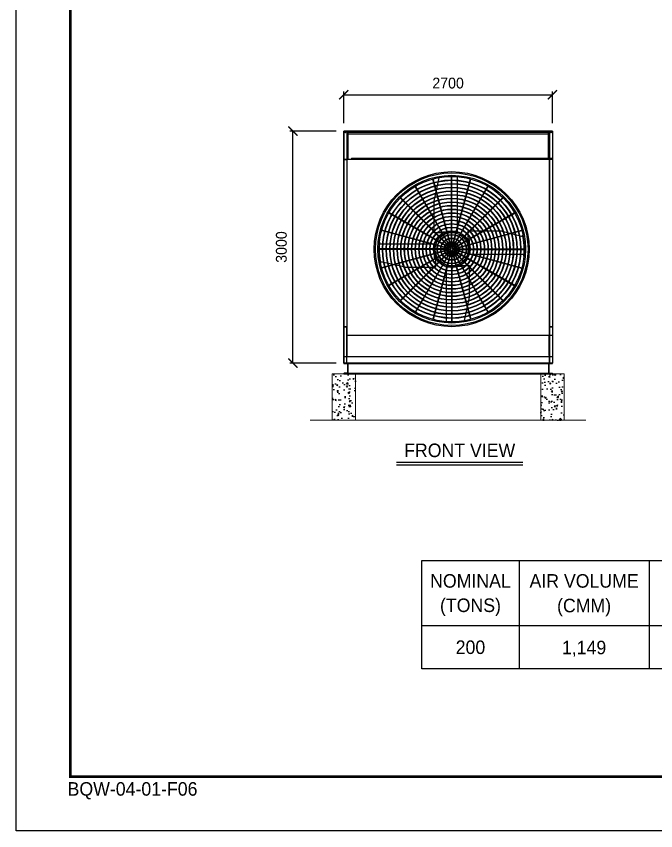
# Model space of a CAD drawing. Header units: millimetres. Extents: x 5017 to 34424, y 4875 to 25671.
# Drawn here: x 5017 to 13288, y 4875 to 15407 of the extents above; entities that cross this region are included whole.
import ezdxf
from ezdxf.enums import TextEntityAlignment as Align

# ---------------------------------------------------------------- set-up
doc = ezdxf.new("R2010")
doc.units = ezdxf.units.MM
doc.linetypes.add('CENTER', pattern=[2, 1.25, -0.25, 0.25, -0.25])
doc.linetypes.add('HIDDEN', pattern=[0.375, 0.25, -0.125])
for name, color, linetype in [('center', 1, 'CENTER'), ('LINE', 7, 'Continuous'), ('냉각탑', 4, 'Continuous'), ('냉각탑_box', 1, 'Continuous'), ('냉각탑_dim', 1, 'Continuous'), ('냉각탑_form', 1, 'Continuous'), ('냉각탑_text', 3, 'Continuous'), ('냉각탑_찬넬방진', 1, 'Continuous'), ('숨은선', 5, 'HIDDEN')]:
    doc.layers.add(name, color=color, linetype=linetype)
doc.styles.add('HY울릉도L', font='')
doc.styles.add('돋움', font='Dotum.ttf')
doc.styles.get('HY울릉도L').set_extended_font_data('HY울릉도L')
doc.dimstyles.new('성지DIM', dxfattribs={"dimtxt": 3.5, "dimasz": 3, "dimexe": 1, "dimexo": 2.5, "dimgap": 2, "dimtad": 1, "dimdec": 0, "dimzin": 3, "dimdsep": 46, "dimtxsty": 'HY울릉도L', "dimblk": 'ARCHTICK', "dimcen": -2, "dimclrd": 256, "dimclre": 256, "dimclrt": 7, "dimadec": 0, "dimazin": 0, "dimtfac": 1, "dimtdec": 0, "dimtofl": 0, "dimtmove": 0, "dimatfit": 3, "dimfxl": 1, "dimtolj": 1, "dimtzin": 0, "dimlwe": -1, "dimarcsym": 0})

# ---------------------------------------------------------------- blocks, each defined once
blk = doc.blocks.new('냉각탑form')
at = {"layer": 'Defpoints'}
blk.add_lwpolyline([(0, 297.07), (420.1, 297.07), (420.1, 0), (0, 0)], close=True, dxfattribs=at)
at = {"layer": '냉각탑_form', "const_width": 0.5}
blk.add_lwpolyline([(10, 287.07), (10, 10), (410.1, 10), (410.1, 287.07)], close=True, dxfattribs=at)
at = {"layer": '냉각탑_form', "style": '돋움'}
blk.add_text('BQW-04-01-F06', height=2.5006, dxfattribs=at).set_placement((9.48, 6.47))
blk = doc.blocks.new('_ArchTick')
at = {"color": 0, "linetype": 'ByBlock', "const_width": 0.15}
blk.add_lwpolyline([(-0.5, -0.5), (0.5, 0.5)], dxfattribs=at)
blk = doc.blocks.new('*D57')
at = {"layer": 'Defpoints', "color": 0, "transparency": 16777216}
for p in [(11952, 14392), (9252, 13923), (11952, 13923)]:
    blk.add_point(p, dxfattribs=at)
at = {"layer": '냉각탑_dim', "transparency": 16777216}
for p, q in [((9252, 14023), (9252, 14432)), ((11952, 14023), (11952, 14432))]:
    blk.add_line(p, q, dxfattribs=at)
at = {"layer": '냉각탑_dim', "lineweight": -2, "transparency": 16777216}
blk.add_line((9252, 14392), (11952, 14392), dxfattribs=at)
at = {"layer": '냉각탑_dim', "lineweight": -2, "transparency": 16777216, "xscale": 120, "yscale": 120, "zscale": 120, "rotation": 180}
blk.add_blockref('_ArchTick', (9252, 14392), dxfattribs=at)
at = {"layer": '냉각탑_dim', "lineweight": -2, "transparency": 16777216, "xscale": 120, "yscale": 120, "zscale": 120}
blk.add_blockref('_ArchTick', (11952, 14392), dxfattribs=at)
at = {"layer": '냉각탑_dim', "color": 7, "transparency": 16777216, "insert": (10602, 14542), "char_height": 140, "attachment_point": 5, "style": 'HY울릉도L'}
blk.add_mtext('\\A1;2700', dxfattribs=at)
blk = doc.blocks.new('*D58')
at = {"layer": 'Defpoints', "color": 0, "transparency": 16777216}
for p in [(8596, 13923), (9253, 13923), (9253, 10923)]:
    blk.add_point(p, dxfattribs=at)
at = {"layer": '냉각탑_dim', "transparency": 16777216}
for p, q in [((9153, 13923), (8556, 13923)), ((9153, 10923), (8556, 10923))]:
    blk.add_line(p, q, dxfattribs=at)
at = {"layer": '냉각탑_dim', "lineweight": -2, "transparency": 16777216}
blk.add_line((8596, 10923), (8596, 13923), dxfattribs=at)
at = {"layer": '냉각탑_dim', "lineweight": -2, "transparency": 16777216, "xscale": 120, "yscale": 120, "zscale": 120}
for p, rotation in [((8596, 13923), 90), ((8596, 10923), 270)]:
    blk.add_blockref('_ArchTick', p, dxfattribs=dict(at, rotation=rotation))
at = {"layer": '냉각탑_dim', "color": 7, "transparency": 16777216, "insert": (8446, 12423), "char_height": 140, "attachment_point": 5, "rotation": 90, "style": 'HY울릉도L'}
blk.add_mtext('\\A1;3000', dxfattribs=at)
blk = doc.blocks.new('A$C1FB73ED1')
for p, q in [((1261, 1340), (967, 2438)), ((1267, 1342), (972, 2440)), ((1277, 1343), (1277, 2480)), ((1283, 1343), (1283, 2480)), ((1293, 1342), (1588, 2440)), ((1299, 1340), (1593, 2438)), ((1246, 1333), (677, 2318)), ((1251, 1336), (683, 2321)), ((1309, 1336), (1877, 2321)), ((1314, 1333), (1883, 2318)), ((1233, 1322), (429, 2126)), ((1238, 1327), (434, 2131)), ((1322, 1327), (2126, 2131)), ((1327, 1322), (2131, 2126)), ((1224, 1309), (239, 1877)), ((1227, 1314), (242, 1883)), ((1333, 1314), (2318, 1883)), ((1336, 1309), (2321, 1877)), ((1218, 1293), (120, 1588)), ((1220, 1299), (122, 1593)), ((1340, 1299), (2438, 1593)), ((1342, 1293), (2440, 1588)), ((1217, 1283), (80, 1283)), ((1217, 1277), (80, 1277)), ((1218, 1267), (120, 972)), ((1220, 1261), (122, 967)), ((1224, 1251), (239, 683)), ((1227, 1246), (242, 677)), ((1233, 1238), (429, 434)), ((1238, 1233), (434, 429)), ((1246, 1227), (677, 242)), ((1251, 1224), (683, 239)), ((1261, 1220), (967, 122)), ((1267, 1218), (972, 120)), ((1277, 1217), (1277, 80)), ((1283, 1217), (1283, 80)), ((1293, 1218), (1588, 120)), ((1299, 1220), (1593, 122)), ((1309, 1224), (1877, 239)), ((1314, 1227), (1883, 242)), ((1322, 1233), (2126, 429)), ((1327, 1238), (2131, 434)), ((1333, 1246), (2318, 677)), ((1336, 1251), (2321, 683)), ((1340, 1261), (2438, 967)), ((1342, 1267), (2440, 972)), ((1343, 1283), (2480, 1283)), ((1343, 1277), (2480, 1277))]:
    blk.add_line(p, q)
for radius in [1280, 1260, 1220, 1200]:
    blk.add_circle((1280, 1280), radius)
at = {"ltscale": 5}
for radius in [1143, 1137, 1083, 1077, 1023, 1017, 963, 957, 903, 897, 843, 837, 783, 777, 723, 717, 663, 657, 603, 597, 543, 537, 483, 477, 423, 417, 363, 357, 303, 297, 243, 237, 183, 177, 123, 117, 63, 57, 40, 21]:
    blk.add_circle((1280, 1280), radius, dxfattribs=at)
at = {"color": 7}
blk.add_circle((1280, 1280), 274, dxfattribs=at)
at = {"layer": 'LINE', "color": 7}
for p, q in [((985, 2053), (1072, 2459)), ((1368, 2478), (1368, 1567)), ((985, 2053), (985, 1550)), ((1131, 1550), (985, 1550)), ((1131, 1550), (985, 1550)), ((1131, 1567), (1369, 1567)), ((1131, 1567), (1369, 1567)), ((1131, 1567), (1131, 1549)), ((1131, 1567), (1131, 1549)), ((1131, 1549), (1230, 1549)), ((1131, 1549), (1230, 1549)), ((1330, 1549), (1369, 1549)), ((1330, 1549), (1369, 1549)), ((1369, 1567), (1369, 1549)), ((1369, 1567), (1369, 1549)), ((2111, 1575), (1550, 1575)), ((1550, 1429), (1550, 1575)), ((1550, 1429), (1550, 1575)), ((2111, 1575), (2457, 1488)), ((84, 1368), (993, 1368)), ((84, 1368), (993, 1368)), ((993, 1131), (993, 1369)), ((993, 1131), (993, 1369)), ((993, 1369), (1011, 1369)), ((993, 1369), (1011, 1369)), ((993, 1131), (993, 1369)), ((993, 1131), (993, 1369)), ((993, 1369), (1011, 1369)), ((993, 1369), (1011, 1369)), ((1011, 1330), (1011, 1369)), ((1011, 1330), (1011, 1369)), ((1011, 1330), (1011, 1369)), ((1011, 1330), (1011, 1369)), ((1549, 1429), (1549, 1330)), ((1549, 1429), (1549, 1330)), ((1567, 1429), (1549, 1429)), ((1567, 1429), (1549, 1429)), ((1567, 1429), (1567, 1191)), ((1567, 1429), (1567, 1191)), ((1011, 1131), (1011, 1230)), ((1011, 1131), (1011, 1230)), ((1011, 1131), (1011, 1230)), ((1011, 1131), (1011, 1230)), ((1549, 1230), (1549, 1191)), ((1549, 1230), (1549, 1191)), ((993, 1131), (1011, 1131)), ((993, 1131), (1011, 1131)), ((993, 1131), (1011, 1131)), ((993, 1131), (1011, 1131)), ((1010, 1131), (1010, 985)), ((1010, 1131), (1010, 985)), ((1010, 1131), (1010, 985)), ((1010, 1131), (1010, 985)), ((1567, 1191), (1549, 1191)), ((1567, 1191), (1549, 1191)), ((2476, 1192), (1567, 1192)), ((509, 985), (103, 1072)), ((509, 985), (1010, 985)), ((509, 985), (1010, 985)), ((1230, 1011), (1191, 1011)), ((1191, 993), (1191, 1011)), ((1230, 1011), (1191, 1011)), ((1191, 993), (1191, 1011)), ((1429, 993), (1191, 993)), ((1429, 993), (1191, 993)), ((1192, 82), (1192, 993)), ((1429, 1011), (1330, 1011)), ((1429, 1011), (1330, 1011)), ((1429, 993), (1429, 1011)), ((1429, 993), (1429, 1011)), ((1429, 1010), (1575, 1010)), ((1429, 1010), (1575, 1010)), ((1575, 507), (1575, 1010)), ((1575, 507), (1488, 101)), ((1167, 83), (1167, 85)), ((1393, 83), (1393, 85)), ((1513, 104), (1513, 106))]:
    blk.add_line(p, q, dxfattribs=at)
for points in [[(1272, 1594), (1269, 1588), (1272, 1581), (1280, 1581), (1284, 1588), (1280, 1594)], [(1272, 1594), (1269, 1588), (1272, 1581), (1280, 1581), (1284, 1588), (1280, 1594)], [(966, 1272), (972, 1269), (979, 1272), (979, 1280), (972, 1284), (966, 1280)], [(966, 1272), (972, 1269), (979, 1272), (979, 1280), (972, 1284), (966, 1280)], [(966, 1272), (972, 1269), (979, 1272), (979, 1280), (972, 1284), (966, 1280)], [(966, 1272), (972, 1269), (979, 1272), (979, 1280), (972, 1284), (966, 1280)], [(1594, 1288), (1588, 1291), (1581, 1288), (1581, 1280), (1588, 1276), (1594, 1280)], [(1594, 1288), (1588, 1291), (1581, 1288), (1581, 1280), (1588, 1276), (1594, 1280)], [(1288, 966), (1291, 972), (1288, 979), (1280, 979), (1276, 972), (1280, 966)], [(1288, 966), (1291, 972), (1288, 979), (1280, 979), (1276, 972), (1280, 966)]]:
    blk.add_lwpolyline(points, close=True, dxfattribs=at)
for centre, radius in [((1191, 1559), 2), ((1191, 1559), 2), ((1231, 1559), 2), ((1231, 1559), 2), ((1276, 1588), 8.5), ((1276, 1588), 8.5), ((1350, 1559), 2), ((1350, 1559), 2), ((1001, 1350), 2), ((1001, 1350), 2), ((1001, 1350), 2), ((1001, 1350), 2), ((1559, 1369), 2), ((1559, 1369), 2), ((972, 1276), 8.5), ((972, 1276), 8.5), ((972, 1276), 8.5), ((972, 1276), 8.5), ((1001, 1231), 2), ((1001, 1231), 2), ((1001, 1231), 2), ((1001, 1231), 2), ((1559, 1329), 2), ((1559, 1329), 2), ((1559, 1210), 2), ((1559, 1210), 2), ((1588, 1284), 8.5), ((1588, 1284), 8.5), ((1001, 1191), 2), ((1001, 1191), 2), ((1001, 1191), 2), ((1001, 1191), 2), ((1210, 1001), 2), ((1210, 1001), 2), ((1284, 972), 8.5), ((1284, 972), 8.5), ((1329, 1001), 2), ((1329, 1001), 2), ((1369, 1001), 2), ((1369, 1001), 2)]:
    blk.add_circle(centre, radius, dxfattribs=at)
for centre, radius, start, end in [((1280, 1483), 1000, 83.5007, 103.4595), ((1280, 1483), 998, 83.4876, 103.487), ((1481, 1280), 998, 353.4876, 13.487), ((1481, 1280), 1000, 353.5007, 13.4595), ((1079, 1280), 1000, 173.5007, 193.4595), ((1079, 1280), 998, 173.4876, 193.487), ((1280, 1077), 998, 263.4876, 283.487), ((1280, 1077), 1000, 263.5007, 283.4595)]:
    blk.add_arc(centre, radius, start, end, dxfattribs=at)
blk = doc.blocks.new('3')
for p, q in [((11107, 13923), (9252, 13923)), ((9252, 13923), (9252, 10923)), ((9253, 13923), (9253, 13558)), ((9253, 13923), (9292, 13923)), ((9292, 13923), (9292, 13558)), ((9293, 13923), (9293, 13558)), ((9293, 13923), (11952, 13923)), ((9307, 13923), (9307, 13558)), ((9307, 13909), (11952, 13909)), ((11107, 13923), (11952, 13923)), ((11897, 13923), (11897, 13558)), ((11911, 13923), (11911, 13558)), ((11913, 13923), (11913, 13558)), ((11952, 13923), (11913, 13923)), ((11952, 13923), (11952, 13558)), ((11952, 13923), (11952, 10923)), ((9253, 13558), (9292, 13558)), ((9253, 13556), (9253, 11394)), ((9253, 13556), (9292, 13556)), ((9292, 13556), (9292, 11394)), ((9293, 13558), (11952, 13558)), ((9307, 13560), (9354, 13560)), ((9354, 13572), (11952, 13572)), ((9354, 13572), (9354, 13558)), ((11952, 13558), (11913, 13558)), ((11913, 13556), (11913, 11394)), ((11952, 13556), (11913, 13556)), ((11952, 13556), (11952, 11394)), ((9253, 11394), (9292, 11394)), ((9253, 11392), (9253, 11113)), ((9253, 10923), (9253, 11392)), ((9253, 11392), (9292, 11392)), ((9292, 10923), (9292, 11392)), ((9293, 11422), (9293, 11394)), ((11911, 11422), (11911, 11394)), ((11913, 11394), (11952, 11394)), ((11913, 11392), (11952, 11392)), ((11913, 11392), (11913, 10923)), ((11952, 11392), (11952, 11113)), ((11952, 11392), (11952, 10923)), ((9293, 11019), (9293, 11282)), ((9293, 11282), (11952, 11282)), ((11911, 11019), (11911, 11282)), ((9293, 10923), (9293, 11017)), ((11911, 11017), (11911, 10923)), ((9252, 10923), (11107, 10923)), ((11952, 10923), (9253, 10923)), ((9292, 10923), (9253, 10923)), ((9292, 10923), (9253, 10923)), ((10376, 10923), (9293, 10923)), ((11952, 10923), (9293, 10923)), ((11220, 10923), (10378, 10923)), ((11952, 10923), (11107, 10923)), ((11107, 10923), (11952, 10923)), ((11952, 10923), (11222, 10923)), ((11952, 10923), (11913, 10923)), ((11952, 10923), (11913, 10923))]:
    blk.add_line(p, q)
at = {"color": 7}
for p, q in [((9252, 13923), (11107, 13923)), ((9252, 13923), (9252, 10923)), ((9294, 13923), (9294, 11003)), ((11952, 13923), (11107, 13923)), ((11910, 13923), (11910, 11003)), ((11952, 13923), (11952, 10923)), ((11910, 13881), (9294, 13881)), ((11952, 11003), (9252, 11003)), ((9252, 10923), (11107, 10923)), ((11952, 10923), (11107, 10923)), ((11952, 10923), (11107, 10923))]:
    blk.add_line(p, q, dxfattribs=at)
at = {"ltscale": 500}
blk.add_lwpolyline([(9252, 13923), (11952, 13923), (11952, 10923), (9252, 10923)], close=True, dxfattribs=at)
for centre in [(9272, 13903), (11932, 13903)]:
    blk.add_circle(centre, 3)
at = {"layer": 'center'}
for p, q in [((11903, 13904), (11919, 13904)), ((11903, 13741), (11919, 13741)), ((11903, 13577), (11919, 13577))]:
    blk.add_line(p, q, dxfattribs=at)
at = {"layer": '냉각탑', "color": 6, "linetype": 'HIDDEN'}
for p, q in [((9253, 10923), (9253, 13923)), ((9611, 10923), (9253, 10923)), ((11109, 10923), (10490, 10923)), ((11085, 10923), (10513, 10923)), ((11952, 10923), (11688, 10923))]:
    blk.add_line(p, q, dxfattribs=at)
at = {"layer": '냉각탑', "ltscale": 30}
for q in [(9253, 13923), (11952, 10923)]:
    blk.add_line((9253, 10923), q, dxfattribs=at)
at = {"layer": '냉각탑_찬넬방진', "ltscale": 30}
for p, q in [((9253, 10923), (11765, 10923)), ((9253, 10923), (11765, 10923)), ((9305, 10915), (11949, 10915)), ((9253, 10787), (9253, 10783)), ((9253, 10783), (11952, 10783)), ((9253, 10783), (11952, 10783)), ((9305, 10791), (11949, 10791))]:
    blk.add_line(p, q, dxfattribs=at)
at = {"layer": '냉각탑_찬넬방진', "ltscale": 150}
for p, q in [((9253, 10923), (9305, 10923)), ((9253, 10919), (9253, 10923)), ((9253, 10923), (9305, 10923)), ((9253, 10923), (9305, 10923)), ((9253, 10919), (9253, 10923)), ((9253, 10923), (9305, 10923)), ((9256, 10915), (9297, 10915)), ((9256, 10915), (9297, 10915)), ((9300, 10912), (9300, 10794)), ((9305, 10923), (9305, 10783)), ((11952, 10923), (11899, 10923)), ((11952, 10923), (11899, 10923)), ((11952, 10923), (11899, 10923)), ((11899, 10923), (11899, 10783)), ((11952, 10923), (11899, 10923)), ((11904, 10912), (11904, 10794)), ((11949, 10915), (11907, 10915)), ((11949, 10915), (11907, 10915)), ((11952, 10919), (11952, 10923)), ((11952, 10919), (11952, 10923)), ((9253, 10787), (9253, 10783)), ((9305, 10783), (9253, 10783)), ((9297, 10791), (9256, 10791)), ((11899, 10783), (11952, 10783)), ((11907, 10791), (11949, 10791)), ((11952, 10787), (11952, 10783))]:
    blk.add_line(p, q, dxfattribs=at)
at = {"layer": '냉각탑_찬넬방진', "linetype": 'HIDDEN'}
for q in [(9253, 10923), (9276, 10923)]:
    blk.add_line((10173, 10923), q, dxfattribs=at)
at = {"layer": '냉각탑_찬넬방진', "ltscale": 150}
for centre, start, end in [((9256, 10919), 180, 270), ((9256, 10919), 180, 270), ((9297, 10912), 0, 90), ((9297, 10912), 0, 90), ((11907, 10912), 90, 180), ((11907, 10912), 90, 180), ((11949, 10919), 270, 0), ((11949, 10919), 270, 0), ((9256, 10787), 90, 180), ((9297, 10794), 270, 0), ((11907, 10794), 180, 270), ((11949, 10787), 0, 90)]:
    blk.add_arc(centre, 3.18, start, end, dxfattribs=at)
at = {"layer": '숨은선', "ltscale": 4}
for points in [[(9332, 13883, -0.005236), (9332, 13883, -0.005236)], [(11872, 13883, 0.005236), (11872, 13883, 0.005236)]]:
    blk.add_lwpolyline(points, format="xyb", dxfattribs=at)
at = {"layer": '냉각탑', "xscale": 0.7829768747821867, "yscale": 0.7829768747821867, "zscale": 0.7829768747821867}
blk.add_blockref('A$C1FB73ED1', (9647, 11393), dxfattribs=at)

msp = doc.modelspace()

# ---------------------------------------------------------------- hatches: boundary and pattern name
h = msp.add_hatch()
h.set_pattern_fill('AR-CONC', color=4)
h.set_pattern_definition([(50, (-856048.82, -337557.24), (182.18467, -15.939086), [19.05, -209.55]), (355, (-856048.82, -337557.24), (-35.24342, 191.056845), [15.24, -167.640584]), (100.451445, (-856033.64, -337558.57), (146.941247, 175.117752), [16.19001, -178.090245]), (46.1842, (-856048.82, -337506.44), (271.07904, -42.04233), [28.575, -314.325]), (96.635558, (-856026.23, -337509.94), (237.404134, 247.426125), [24.28502, -267.13561]), (351.18415, (-856048.82, -337506.44), (237.40413, 247.426125), [22.85997, -251.45973]), (21, (-856023.42, -337519.14), (151.614391, -102.265198), [19.05, -209.55]), (326, (-856023.42, -337519.14), (61.80203, 184.187966), [15.24, -167.64]), (71.451445, (-856010.78, -337527.66), (213.41642, 81.92277), [16.19001, -178.089938]), (37.5, (-856048.82, -337557.24), (3.0886033, 84.555039), [0, -165.608, 0, -170.18, 0, -168.275]), (7.5, (-856048.82, -337557.24), (66.8196625, 100.180575), [0, -97.028, 0, -161.798, 0, -64.135]), (327.5, (-856105.46, -337557.24), (135.590595, -5.728744), [0, -63.5, 0, -198.12, 0, -262.89]), (317.5, (-856130.86, -337557.24), (148.129181, 25.426491), [0, -82.55, 0, -131.572, 0, -186.69])])
h.paths.add_polyline_path([(9403.1, 10782.7), (9103.1, 10782.7), (9103.1, 10182.7), (9403.1, 10182.7)])
h = msp.add_hatch()
h.set_pattern_fill('AR-CONC', color=4)
h.set_pattern_definition([(50, (-856275, -337557.24), (182.18467, -15.939086), [19.05, -209.55]), (355, (-856275, -337557.24), (-35.24342, 191.056845), [15.24, -167.640584]), (100.451445, (-856259.82, -337558.57), (146.941247, 175.117752), [16.19001, -178.090245]), (46.1842, (-856275, -337506.44), (271.07904, -42.04233), [28.575, -314.325]), (96.635558, (-856252.42, -337509.94), (237.404134, 247.426125), [24.28502, -267.13561]), (351.18415, (-856275, -337506.44), (237.40413, 247.426125), [22.85997, -251.45973]), (21, (-856249.6, -337519.14), (151.614391, -102.265198), [19.05, -209.55]), (326, (-856249.6, -337519.14), (61.80203, 184.187966), [15.24, -167.64]), (71.451445, (-856236.97, -337527.66), (213.41642, 81.92277), [16.19001, -178.089938]), (37.5, (-856275.005, -337557.24), (3.0886033, 84.555039), [0, -165.608, 0, -170.18, 0, -168.275]), (7.5, (-856275.005, -337557.24), (66.8196625, 100.180575), [0, -97.028, 0, -161.798, 0, -64.135]), (327.5, (-856331.65, -337557.24), (135.590595, -5.728744), [0, -63.5, 0, -198.12, 0, -262.89]), (317.5, (-856357.05, -337557.24), (148.129181, 25.426491), [0, -82.55, 0, -131.572, 0, -186.69])])
h.paths.add_polyline_path([(11801.9, 10782.7), (12101.9, 10782.7), (12101.9, 10182.7), (11801.9, 10182.7)])

# ---------------------------------------------------------------- linework, layer by layer
at = {"lineweight": 5}
msp.add_line((8819.6, 10182.7), (12385.9, 10182.7), dxfattribs=at)
for points in [[(9103.1, 10182.7), (9103.1, 10782.7), (9403.1, 10782.7), (9403.1, 10182.7)], [(12101.9, 10182.7), (12101.9, 10782.7), (11801.9, 10782.7), (11801.9, 10182.7)]]:
    msp.add_lwpolyline(points, dxfattribs=at)
at = {"layer": '냉각탑_box'}
for p, q in [((9935.5, 9642.1), (11568.8, 9642.1)), ((9935.5, 9607.1), (11568.8, 9607.1)), ((11521.6, 8368.1), (11521.6, 6968.1)), ((11521.6, 8368.1), (11521.6, 6968.1)), ((13201.6, 8368.1), (13201.6, 6968.1)), ((13201.6, 8368.1), (13201.6, 6968.1)), ((10261.6, 7528.1), (25311.6, 7528.1)), ((10261.6, 7528.1), (25311.6, 7528.1))]:
    msp.add_line(p, q, dxfattribs=at)
msp.add_lwpolyline([(10261.6, 8368.1), (25311.6, 8368.1), (25311.6, 6968.1), (10261.6, 6968.1)], close=True, dxfattribs=at)
msp.add_lwpolyline([(10261.6, 8368.1), (25311.6, 8368.1), (25311.6, 6968.1), (10261.6, 6968.1)], close=True, dxfattribs=at)

# ---------------------------------------------------------------- block references
msp.add_blockref('3', (0, 0))
at = {"layer": '냉각탑_form', "xscale": 70, "yscale": 70, "zscale": 70}
msp.add_blockref('냉각탑form', (5017.1, 4875.5), dxfattribs=at)

# ---------------------------------------------------------------- texts
at = {"layer": '냉각탑_text', "style": '돋움'}
for s, p in [('FRONT VIEW', (10752.1, 9793.8)), ('NOMINAL', (10891.6, 8105.6)), ('AIR VOLUME', (12361.6, 8105.6)), ('AIR VOLUME', (12361.6, 8105.6)), ('(TONS)', (10891.6, 7790.6)), ('(CMM)', (12361.2, 7786.9)), ('(CMM)', (12361.2, 7786.9)), ('200', (10891.6, 7248.1)), ('1,149', (12361.2, 7244.4))]:
    msp.add_text(s, height=175, dxfattribs=at).set_placement(p, align=Align.MIDDLE_CENTER)

# ---------------------------------------------------------------- dimensions: what is measured, and where the dimension line sits
at = {"layer": '냉각탑_dim'}
dim = msp.add_linear_dim(base=(11951.9, 14392.1), p1=(9252.2, 13923.3), p2=(11951.9, 13923.3), dimstyle='성지DIM', override={"dimscale": 40}, dxfattribs=at)
dim.commit()
dim.dimension.update_dxf_attribs({"geometry": '*D57', "text_midpoint": (10602.1, 14542.1)})
dim = msp.add_linear_dim(base=(8595.9, 13923.3), p1=(9253.1, 10923.3), p2=(9253.1, 13923.3), angle=90, dimstyle='성지DIM', override={"dimscale": 40}, dxfattribs=at)
dim.commit()
dim.dimension.update_dxf_attribs({"geometry": '*D58', "text_midpoint": (8445.9, 12423.3)})

doc.saveas('drawing.dxf')
